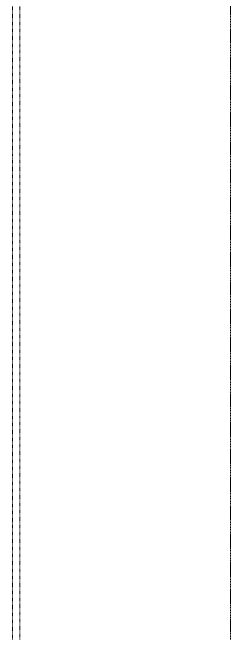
# Model space of a CAD drawing. Header units: inches. Extents: x -4058 to -1781, y 9814 to 12289.
# Drawn here: x -4009.5 to -3957.5, y 11568.6 to 11716.8 of the extents above; entities that cross this region are included whole.
import ezdxf

# ---------------------------------------------------------------- set-up
doc = ezdxf.new("R2010")
doc.units = ezdxf.units.IN
doc.header["$MEASUREMENT"] = 0
for name, pattern in [('Aligning Line 1_8_', [0.25, 0.125, -0.125]), ('Aligning Line 1_8__2_', [0.25, 0.125, -0.125]), ('Dash 3_32_', [0.1875, 0.09375, -0.09375])]:
    doc.linetypes.add(name, pattern=pattern)
for name, color, linetype, lineweight in [('0-1', 7, 'Continuous', 5), ('A-DETL-1', 90, 'Dash 3_32_', 9), ('G-ANNO-SYMB', 111, 'Aligning Line 1_8_', 9), ('G-ANNO-SYMB-2', 147, 'Aligning Line 1_8__2_', 9)]:
    doc.layers.add(name, color=color, linetype=linetype, lineweight=lineweight)

# ---------------------------------------------------------------- blocks, each defined once
blk = doc.blocks.new('CTR - 1st Phase - Structure_rvt-1-UNIT PLANS - 2ND FLOOR')
at = {"layer": 'G-ANNO-SYMB-2'}
blk.add_line((-4007.78, 9846.27), (-4007.78, 12240.76), dxfattribs=at)

msp = doc.modelspace()

# ---------------------------------------------------------------- linework, layer by layer
at = {"layer": 'A-DETL-1'}
msp.add_line((-3957.5475, 10361.5394), (-3957.5475, 11737.2394), dxfattribs=at)
at = {"layer": 'G-ANNO-SYMB'}
msp.add_line((-4009.5295, 9846.2766), (-4009.5295, 12240.74859), dxfattribs=at)

# ---------------------------------------------------------------- block references
at = {"layer": '0-1'}
msp.add_blockref('CTR - 1st Phase - Structure_rvt-1-UNIT PLANS - 2ND FLOOR', (0, 0), dxfattribs=at)

doc.saveas('drawing.dxf')
